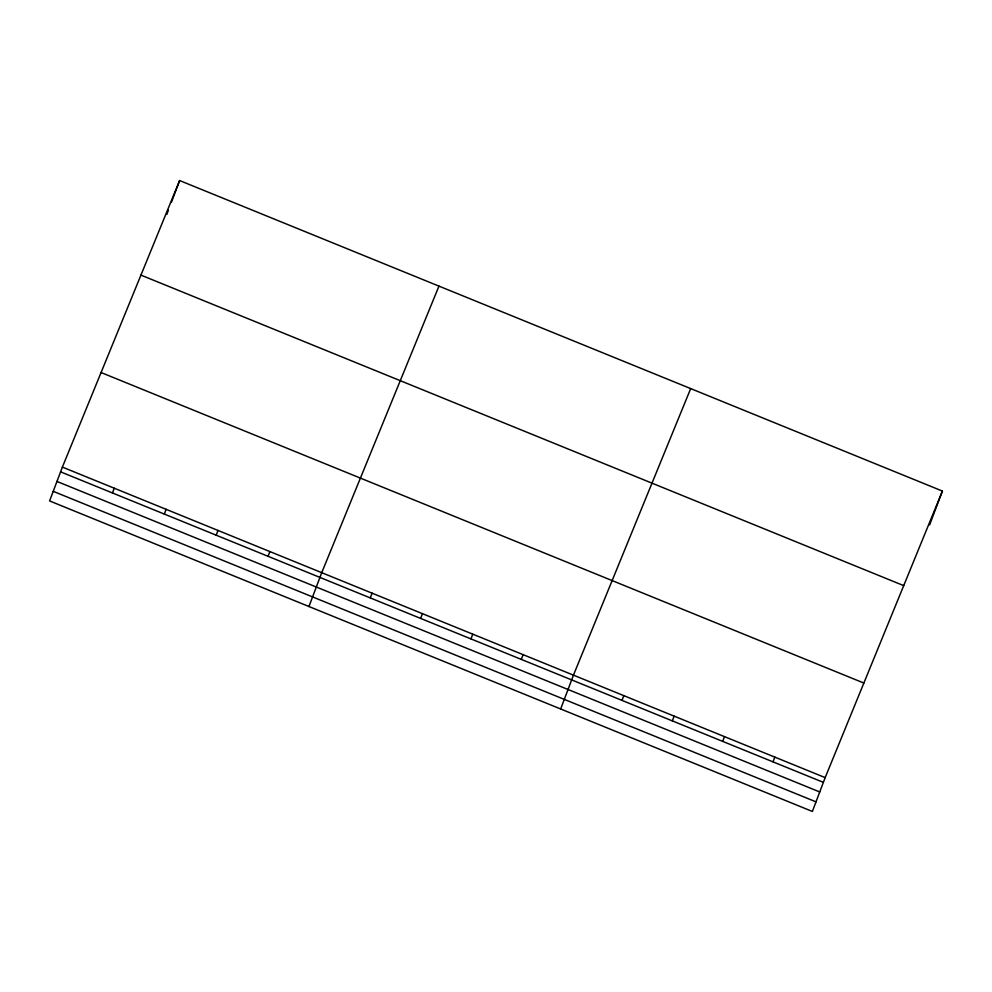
<?xml version="1.0" encoding="UTF-8"?>
<svg xmlns="http://www.w3.org/2000/svg" width="992" height="992" viewBox="0 0 992 992"><rect width="100%" height="100%" fill="white"/><g stroke="black" fill="none" stroke-linecap="round" stroke-linejoin="round"><path stroke-width="1.49" d="M62.384 467.096L49.6 500.935L812.374 811.456L825.17 777.616L942.4 491.065L179.626 180.544L62.384 467.096L825.17 777.616M166.83 214.384L168.392 210.267M171.529 201.959L179.626 180.544M112.456 492.962L114.254 488.213M164.325 514.079L166.123 509.318M216.194 535.196L217.992 530.435M268.063 556.301L269.861 551.552M308.946 606.509L321.73 572.669L438.96 286.118M370.276 597.916L372.074 593.166M420.62 618.413L422.418 613.664M470.964 638.91L472.762 634.148M521.308 659.395L523.106 654.646M560.666 708.982L573.45 675.143L690.68 388.591M621.996 700.389L623.794 695.64M672.34 720.886L674.138 716.137M722.684 741.371L724.482 736.622M773.028 761.868L774.826 757.119M929.616 524.904L942.4 491.065M140.938 275.106L903.712 585.627M101.072 372.533L863.858 683.054M60.586 471.845L823.372 782.366M56.966 481.442L819.739 791.963M53.233 491.338L816.007 801.858"/></g></svg>
